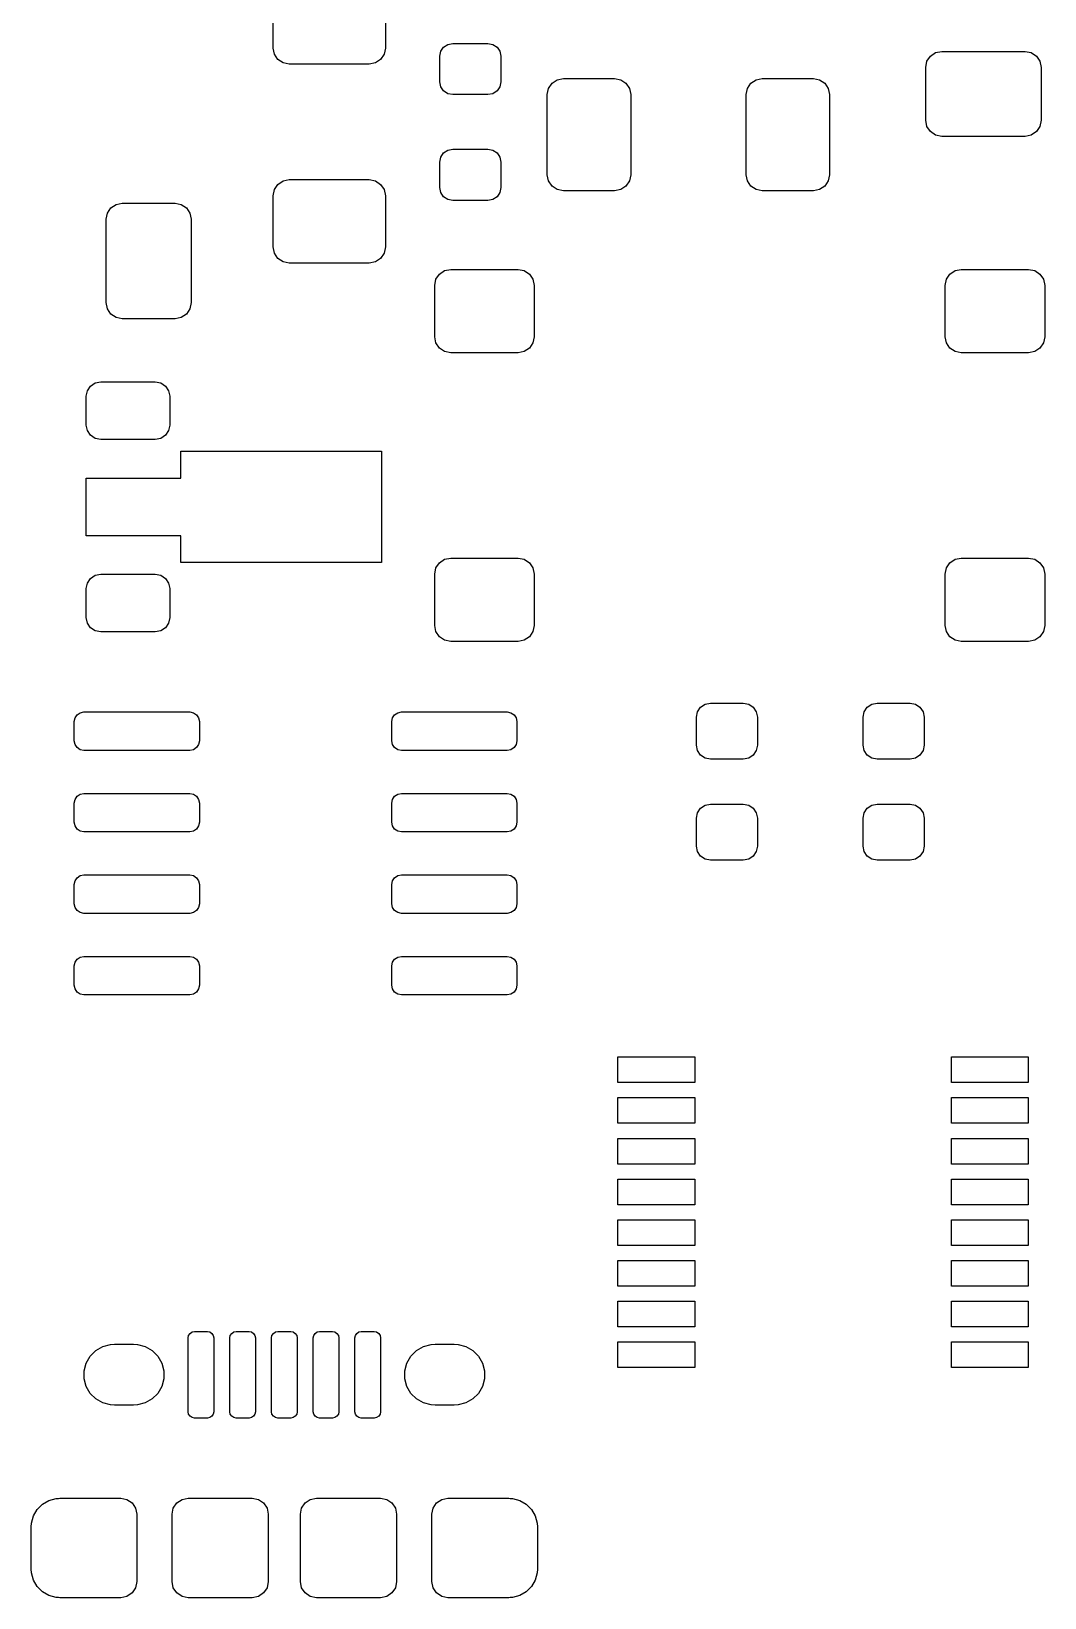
# Model space of a CAD drawing. Extents: x 4.31 to 5.66, y -3.74 to -1.23.
# Drawn here: x 4.888 to 5.51, y -3.741 to -2.779 of the extents above; entities that cross this region are included whole.
import ezdxf

# ---------------------------------------------------------------- set-up
doc = ezdxf.new("R2010")
doc.units = 0
doc.header["$MEASUREMENT"] = 0
doc.layers.add('BLACK', color=7, linetype='CONTINUOUS')

msp = doc.modelspace()

# ---------------------------------------------------------------- linework, layer by layer
at = {"layer": 'BLACK', "linetype": 'CONTINUOUS'}
for p, q in [((5.03642, -2.78937), (5.03642, -2.75787)), ((5.10531, -2.75787), (5.10531, -2.78937)), ((5.14109, -2.78872), (5.14364, -2.78702)), ((5.14364, -2.78702), (5.14665, -2.78642)), ((5.14665, -2.78642), (5.16831, -2.78642)), ((5.16831, -2.78642), (5.17132, -2.78702)), ((5.17132, -2.78702), (5.17387, -2.78872)), ((5.03717, -2.79314), (5.03642, -2.78937)), ((5.0393, -2.79633), (5.03717, -2.79314)), ((5.04249, -2.79846), (5.0393, -2.79633)), ((5.10243, -2.79633), (5.09924, -2.79846)), ((5.10457, -2.79314), (5.10243, -2.79633)), ((5.10531, -2.78937), (5.10457, -2.79314)), ((5.13878, -2.79429), (5.13938, -2.79128)), ((5.13878, -2.81004), (5.13878, -2.79429)), ((5.13938, -2.79128), (5.14109, -2.78872)), ((5.17387, -2.78872), (5.17558, -2.79128)), ((5.17558, -2.79128), (5.17618, -2.79429)), ((5.17618, -2.79429), (5.17618, -2.81004)), ((5.43701, -2.80118), (5.43776, -2.79741)), ((5.43776, -2.79741), (5.43989, -2.79422)), ((5.43989, -2.79422), (5.44308, -2.79209)), ((5.44308, -2.79209), (5.44685, -2.79134)), ((5.44685, -2.79134), (5.49803, -2.79134)), ((5.49803, -2.79134), (5.5018, -2.79209)), ((5.5018, -2.79209), (5.50499, -2.79422)), ((5.50499, -2.79422), (5.50712, -2.79741)), ((5.50712, -2.79741), (5.50787, -2.80118)), ((5.04626, -2.79921), (5.04249, -2.79846)), ((5.09547, -2.79921), (5.04626, -2.79921)), ((5.09924, -2.79846), (5.09547, -2.79921)), ((5.43701, -2.83366), (5.43701, -2.80118)), ((5.50787, -2.80118), (5.50787, -2.83366)), ((5.13938, -2.81305), (5.13878, -2.81004)), ((5.14109, -2.81561), (5.13938, -2.81305)), ((5.14364, -2.81731), (5.14109, -2.81561)), ((5.17387, -2.81561), (5.17132, -2.81731)), ((5.17558, -2.81305), (5.17387, -2.81561)), ((5.17618, -2.81004), (5.17558, -2.81305)), ((5.20472, -2.81791), (5.20547, -2.81415)), ((5.20547, -2.81415), (5.20761, -2.81095)), ((5.20761, -2.81095), (5.2108, -2.80882)), ((5.2108, -2.80882), (5.21457, -2.80807)), ((5.21457, -2.80807), (5.24606, -2.80807)), ((5.24606, -2.80807), (5.24983, -2.80882)), ((5.24983, -2.80882), (5.25302, -2.81095)), ((5.25302, -2.81095), (5.25516, -2.81415)), ((5.25516, -2.81415), (5.25591, -2.81791)), ((5.32677, -2.81791), (5.32752, -2.81415)), ((5.32752, -2.81415), (5.32965, -2.81095)), ((5.32965, -2.81095), (5.33285, -2.80882)), ((5.33285, -2.80882), (5.33661, -2.80807)), ((5.33661, -2.80807), (5.36811, -2.80807)), ((5.36811, -2.80807), (5.37188, -2.80882)), ((5.37188, -2.80882), (5.37507, -2.81095)), ((5.37507, -2.81095), (5.3772, -2.81415)), ((5.3772, -2.81415), (5.37795, -2.81791)), ((5.14665, -2.81791), (5.14364, -2.81731)), ((5.16831, -2.81791), (5.14665, -2.81791)), ((5.17132, -2.81731), (5.16831, -2.81791)), ((5.20472, -2.86713), (5.20472, -2.81791)), ((5.25591, -2.81791), (5.25591, -2.86713)), ((5.32677, -2.86713), (5.32677, -2.81791)), ((5.37795, -2.81791), (5.37795, -2.86713)), ((5.43776, -2.83743), (5.43701, -2.83366)), ((5.50787, -2.83366), (5.50712, -2.83743)), ((5.43989, -2.84062), (5.43776, -2.83743)), ((5.44308, -2.84275), (5.43989, -2.84062)), ((5.44685, -2.8435), (5.44308, -2.84275)), ((5.49803, -2.8435), (5.44685, -2.8435)), ((5.5018, -2.84275), (5.49803, -2.8435)), ((5.50499, -2.84062), (5.5018, -2.84275)), ((5.50712, -2.83743), (5.50499, -2.84062)), ((5.13938, -2.85624), (5.14109, -2.85368)), ((5.14109, -2.85368), (5.14364, -2.85198)), ((5.14364, -2.85198), (5.14665, -2.85138)), ((5.14665, -2.85138), (5.16831, -2.85138)), ((5.16831, -2.85138), (5.17132, -2.85198)), ((5.17132, -2.85198), (5.17387, -2.85368)), ((5.17387, -2.85368), (5.17558, -2.85624)), ((5.13878, -2.85925), (5.13938, -2.85624)), ((5.13878, -2.875), (5.13878, -2.85925)), ((5.17558, -2.85624), (5.17618, -2.85925)), ((5.17618, -2.85925), (5.17618, -2.875)), ((5.03717, -2.87615), (5.0393, -2.87296)), ((5.0393, -2.87296), (5.04249, -2.87083)), ((5.04249, -2.87083), (5.04626, -2.87008)), ((5.04626, -2.87008), (5.09547, -2.87008)), ((5.09547, -2.87008), (5.09924, -2.87083)), ((5.09924, -2.87083), (5.10243, -2.87296)), ((5.10243, -2.87296), (5.10457, -2.87615)), ((5.20547, -2.87089), (5.20472, -2.86713)), ((5.20761, -2.87409), (5.20547, -2.87089)), ((5.2108, -2.87622), (5.20761, -2.87409)), ((5.25302, -2.87409), (5.24983, -2.87622)), ((5.25516, -2.87089), (5.25302, -2.87409)), ((5.25591, -2.86713), (5.25516, -2.87089)), ((5.32752, -2.87089), (5.32677, -2.86713)), ((5.32965, -2.87409), (5.32752, -2.87089)), ((5.33285, -2.87622), (5.32965, -2.87409)), ((5.37507, -2.87409), (5.37188, -2.87622)), ((5.3772, -2.87089), (5.37507, -2.87409)), ((5.37795, -2.86713), (5.3772, -2.87089)), ((5.03642, -2.87992), (5.03717, -2.87615)), ((5.03642, -2.91142), (5.03642, -2.87992)), ((5.10457, -2.87615), (5.10531, -2.87992)), ((5.10531, -2.87992), (5.10531, -2.91142)), ((5.13938, -2.87801), (5.13878, -2.875)), ((5.14109, -2.88057), (5.13938, -2.87801)), ((5.14364, -2.88227), (5.14109, -2.88057)), ((5.14665, -2.88287), (5.14364, -2.88227)), ((5.16831, -2.88287), (5.14665, -2.88287)), ((5.17132, -2.88227), (5.16831, -2.88287)), ((5.17387, -2.88057), (5.17132, -2.88227)), ((5.17558, -2.87801), (5.17387, -2.88057)), ((5.17618, -2.875), (5.17558, -2.87801)), ((5.21457, -2.87697), (5.2108, -2.87622)), ((5.24606, -2.87697), (5.21457, -2.87697)), ((5.24983, -2.87622), (5.24606, -2.87697)), ((5.33661, -2.87697), (5.33285, -2.87622)), ((5.36811, -2.87697), (5.33661, -2.87697)), ((5.37188, -2.87622), (5.36811, -2.87697)), ((4.93392, -2.89441), (4.93467, -2.89064)), ((4.93467, -2.89064), (4.9368, -2.88745)), ((4.9368, -2.88745), (4.93999, -2.88532)), ((4.93999, -2.88532), (4.94376, -2.88457)), ((4.94376, -2.88457), (4.97624, -2.88457)), ((4.97624, -2.88457), (4.98001, -2.88532)), ((4.98001, -2.88532), (4.9832, -2.88745)), ((4.9832, -2.88745), (4.98533, -2.89064)), ((4.98533, -2.89064), (4.98608, -2.89441)), ((4.93392, -2.94559), (4.93392, -2.89441)), ((4.98608, -2.89441), (4.98608, -2.94559)), ((5.03717, -2.91518), (5.03642, -2.91142)), ((5.10531, -2.91142), (5.10457, -2.91518)), ((5.0393, -2.91838), (5.03717, -2.91518)), ((5.04249, -2.92051), (5.0393, -2.91838)), ((5.04626, -2.92126), (5.04249, -2.92051)), ((5.09547, -2.92126), (5.04626, -2.92126)), ((5.09924, -2.92051), (5.09547, -2.92126)), ((5.10243, -2.91838), (5.09924, -2.92051)), ((5.10457, -2.91518), (5.10243, -2.91838)), ((5.13563, -2.93504), (5.13638, -2.93127)), ((5.13638, -2.93127), (5.13851, -2.92808)), ((5.13851, -2.92808), (5.14171, -2.92595)), ((5.14171, -2.92595), (5.14547, -2.9252)), ((5.14547, -2.9252), (5.18681, -2.9252)), ((5.18681, -2.9252), (5.19058, -2.92595)), ((5.19058, -2.92595), (5.19377, -2.92808)), ((5.19377, -2.92808), (5.1959, -2.93127)), ((5.1959, -2.93127), (5.19665, -2.93504)), ((5.44902, -2.93504), (5.44976, -2.93127)), ((5.44976, -2.93127), (5.4519, -2.92808)), ((5.4519, -2.92808), (5.45509, -2.92595)), ((5.45509, -2.92595), (5.45886, -2.9252)), ((5.45886, -2.9252), (5.5002, -2.9252)), ((5.5002, -2.9252), (5.50396, -2.92595)), ((5.50396, -2.92595), (5.50716, -2.92808)), ((5.50716, -2.92808), (5.50929, -2.93127)), ((5.50929, -2.93127), (5.51004, -2.93504)), ((5.13563, -2.96654), (5.13563, -2.93504)), ((5.19665, -2.93504), (5.19665, -2.96654)), ((5.44902, -2.96654), (5.44902, -2.93504)), ((5.51004, -2.93504), (5.51004, -2.96654)), ((4.93467, -2.94936), (4.93392, -2.94559)), ((4.9368, -2.95255), (4.93467, -2.94936)), ((4.98533, -2.94936), (4.9832, -2.95255)), ((4.98608, -2.94559), (4.98533, -2.94936)), ((4.93999, -2.95468), (4.9368, -2.95255)), ((4.94376, -2.95543), (4.93999, -2.95468)), ((4.97624, -2.95543), (4.94376, -2.95543)), ((4.98001, -2.95468), (4.97624, -2.95543)), ((4.9832, -2.95255), (4.98001, -2.95468)), ((5.13638, -2.9703), (5.13563, -2.96654)), ((5.13851, -2.9735), (5.13638, -2.9703)), ((5.1959, -2.9703), (5.19377, -2.9735)), ((5.19665, -2.96654), (5.1959, -2.9703)), ((5.44976, -2.9703), (5.44902, -2.96654)), ((5.4519, -2.9735), (5.44976, -2.9703)), ((5.50929, -2.9703), (5.50716, -2.9735)), ((5.51004, -2.96654), (5.50929, -2.9703)), ((5.14171, -2.97563), (5.13851, -2.9735)), ((5.14547, -2.97638), (5.14171, -2.97563)), ((5.18681, -2.97638), (5.14547, -2.97638)), ((5.19058, -2.97563), (5.18681, -2.97638)), ((5.19377, -2.9735), (5.19058, -2.97563)), ((5.45509, -2.97563), (5.4519, -2.9735)), ((5.45886, -2.97638), (5.45509, -2.97563)), ((5.5002, -2.97638), (5.45886, -2.97638)), ((5.50396, -2.97563), (5.5002, -2.97638)), ((5.50716, -2.9735), (5.50396, -2.97563)), ((4.92175, -3.00303), (4.92243, -2.99964)), ((4.92243, -2.99964), (4.92435, -2.99677)), ((4.92435, -2.99677), (4.92722, -2.99485)), ((4.92722, -2.99485), (4.93061, -2.99417)), ((4.93061, -2.99417), (4.96407, -2.99417)), ((4.96407, -2.99417), (4.96746, -2.99485)), ((4.96746, -2.99485), (4.97034, -2.99677)), ((4.97034, -2.99677), (4.97226, -2.99964)), ((4.97226, -2.99964), (4.97293, -3.00303)), ((4.92175, -3.02075), (4.92175, -3.00303)), ((4.97293, -3.00303), (4.97293, -3.02075)), ((4.92243, -3.02414), (4.92175, -3.02075)), ((4.92435, -3.02701), (4.92243, -3.02414)), ((4.92722, -3.02893), (4.92435, -3.02701)), ((4.97034, -3.02701), (4.96746, -3.02893)), ((4.97226, -3.02414), (4.97034, -3.02701)), ((4.97293, -3.02075), (4.97226, -3.02414)), ((4.93061, -3.02961), (4.92722, -3.02893)), ((4.96407, -3.02961), (4.93061, -3.02961)), ((4.96746, -3.02893), (4.96407, -3.02961)), ((4.97982, -3.05323), (4.97982, -3.03683)), ((4.97982, -3.03683), (5.10285, -3.03683)), ((5.10285, -3.03683), (5.10285, -3.10506)), ((4.92175, -3.08866), (4.92175, -3.05323)), ((4.92175, -3.05323), (4.97982, -3.05323)), ((4.97982, -3.08866), (4.92175, -3.08866)), ((4.97982, -3.10506), (4.97982, -3.08866)), ((5.10285, -3.10506), (4.97982, -3.10506)), ((5.13638, -3.10844), (5.13851, -3.10525)), ((5.13851, -3.10525), (5.14171, -3.10311)), ((5.14171, -3.10311), (5.14547, -3.10236)), ((5.14547, -3.10236), (5.18681, -3.10236)), ((5.18681, -3.10236), (5.19058, -3.10311)), ((5.19058, -3.10311), (5.19377, -3.10525)), ((5.19377, -3.10525), (5.1959, -3.10844)), ((5.44976, -3.10844), (5.4519, -3.10525)), ((5.4519, -3.10525), (5.45509, -3.10311)), ((5.45509, -3.10311), (5.45886, -3.10236)), ((5.45886, -3.10236), (5.5002, -3.10236)), ((5.5002, -3.10236), (5.50396, -3.10311)), ((5.50396, -3.10311), (5.50716, -3.10525)), ((5.50716, -3.10525), (5.50929, -3.10844)), ((4.92243, -3.11775), (4.92435, -3.11488)), ((4.92435, -3.11488), (4.92722, -3.11296)), ((4.92722, -3.11296), (4.93061, -3.11228)), ((4.93061, -3.11228), (4.96407, -3.11228)), ((4.96407, -3.11228), (4.96746, -3.11296)), ((4.96746, -3.11296), (4.97034, -3.11488)), ((4.97034, -3.11488), (4.97226, -3.11775)), ((5.13563, -3.1122), (5.13638, -3.10844)), ((5.13563, -3.1437), (5.13563, -3.1122)), ((5.1959, -3.10844), (5.19665, -3.1122)), ((5.19665, -3.1122), (5.19665, -3.1437)), ((5.44902, -3.1122), (5.44976, -3.10844)), ((5.44902, -3.1437), (5.44902, -3.1122)), ((5.50929, -3.10844), (5.51004, -3.1122)), ((5.51004, -3.1122), (5.51004, -3.1437)), ((4.92175, -3.12114), (4.92243, -3.11775)), ((4.92175, -3.13886), (4.92175, -3.12114)), ((4.97226, -3.11775), (4.97293, -3.12114)), ((4.97293, -3.12114), (4.97293, -3.13886)), ((4.92243, -3.14225), (4.92175, -3.13886)), ((4.92435, -3.14512), (4.92243, -3.14225)), ((4.97226, -3.14225), (4.97034, -3.14512)), ((4.97293, -3.13886), (4.97226, -3.14225)), ((5.13638, -3.14747), (5.13563, -3.1437)), ((5.19665, -3.1437), (5.1959, -3.14747)), ((5.44976, -3.14747), (5.44902, -3.1437)), ((5.51004, -3.1437), (5.50929, -3.14747)), ((4.92722, -3.14704), (4.92435, -3.14512)), ((4.93061, -3.14772), (4.92722, -3.14704)), ((4.96407, -3.14772), (4.93061, -3.14772)), ((4.96746, -3.14704), (4.96407, -3.14772)), ((4.97034, -3.14512), (4.96746, -3.14704)), ((5.13851, -3.15066), (5.13638, -3.14747)), ((5.14171, -3.15279), (5.13851, -3.15066)), ((5.14547, -3.15354), (5.14171, -3.15279)), ((5.18681, -3.15354), (5.14547, -3.15354)), ((5.19058, -3.15279), (5.18681, -3.15354)), ((5.19377, -3.15066), (5.19058, -3.15279)), ((5.1959, -3.14747), (5.19377, -3.15066)), ((5.4519, -3.15066), (5.44976, -3.14747)), ((5.45509, -3.15279), (5.4519, -3.15066)), ((5.45886, -3.15354), (5.45509, -3.15279)), ((5.5002, -3.15354), (5.45886, -3.15354)), ((5.50396, -3.15279), (5.5002, -3.15354)), ((5.50716, -3.15066), (5.50396, -3.15279)), ((5.50929, -3.14747), (5.50716, -3.15066)), ((5.29878, -3.19396), (5.30158, -3.19209)), ((5.30158, -3.19209), (5.30487, -3.19144)), ((5.30487, -3.19144), (5.32505, -3.19144)), ((5.32505, -3.19144), (5.32834, -3.19209)), ((5.32834, -3.19209), (5.33114, -3.19396)), ((5.40114, -3.19396), (5.40394, -3.19209)), ((5.40394, -3.19209), (5.40723, -3.19144)), ((5.40723, -3.19144), (5.42741, -3.19144)), ((5.42741, -3.19144), (5.43071, -3.19209)), ((5.43071, -3.19209), (5.4335, -3.19396)), ((4.91437, -3.20276), (4.91482, -3.2005)), ((4.91482, -3.2005), (4.9161, -3.19858)), ((4.9161, -3.19858), (4.91802, -3.1973)), ((4.91802, -3.1973), (4.92028, -3.19685)), ((4.92028, -3.19685), (4.98524, -3.19685)), ((4.98524, -3.19685), (4.9875, -3.1973)), ((4.9875, -3.1973), (4.98941, -3.19858)), ((4.98941, -3.19858), (4.99069, -3.2005)), ((4.99069, -3.2005), (4.99114, -3.20276)), ((5.10925, -3.20276), (5.1097, -3.2005)), ((5.1097, -3.2005), (5.11098, -3.19858)), ((5.11098, -3.19858), (5.1129, -3.1973)), ((5.1129, -3.1973), (5.11516, -3.19685)), ((5.11516, -3.19685), (5.18012, -3.19685)), ((5.18012, -3.19685), (5.18238, -3.1973)), ((5.18238, -3.1973), (5.18429, -3.19858)), ((5.18429, -3.19858), (5.18557, -3.2005)), ((5.18557, -3.2005), (5.18602, -3.20276)), ((5.29626, -3.20005), (5.29692, -3.19675)), ((5.29626, -3.21727), (5.29626, -3.20005)), ((5.29692, -3.19675), (5.29878, -3.19396)), ((5.33114, -3.19396), (5.33301, -3.19675)), ((5.33301, -3.19675), (5.33366, -3.20005)), ((5.33366, -3.20005), (5.33366, -3.21727)), ((5.39862, -3.20005), (5.39928, -3.19675)), ((5.39862, -3.21727), (5.39862, -3.20005)), ((5.39928, -3.19675), (5.40114, -3.19396)), ((5.4335, -3.19396), (5.43537, -3.19675)), ((5.43537, -3.19675), (5.43602, -3.20005)), ((5.43602, -3.20005), (5.43602, -3.21727)), ((4.91437, -3.21457), (4.91437, -3.20276)), ((4.99114, -3.20276), (4.99114, -3.21457)), ((5.10925, -3.21457), (5.10925, -3.20276)), ((5.18602, -3.20276), (5.18602, -3.21457)), ((4.91482, -3.21683), (4.91437, -3.21457)), ((4.9161, -3.21874), (4.91482, -3.21683)), ((4.91802, -3.22002), (4.9161, -3.21874)), ((4.92028, -3.22047), (4.91802, -3.22002)), ((4.98524, -3.22047), (4.92028, -3.22047)), ((4.9875, -3.22002), (4.98524, -3.22047)), ((4.98941, -3.21874), (4.9875, -3.22002)), ((4.99069, -3.21683), (4.98941, -3.21874)), ((4.99114, -3.21457), (4.99069, -3.21683)), ((5.1097, -3.21683), (5.10925, -3.21457)), ((5.11098, -3.21874), (5.1097, -3.21683)), ((5.1129, -3.22002), (5.11098, -3.21874)), ((5.11516, -3.22047), (5.1129, -3.22002)), ((5.18012, -3.22047), (5.11516, -3.22047)), ((5.18238, -3.22002), (5.18012, -3.22047)), ((5.18429, -3.21874), (5.18238, -3.22002)), ((5.18557, -3.21683), (5.18429, -3.21874)), ((5.18602, -3.21457), (5.18557, -3.21683)), ((5.29692, -3.22057), (5.29626, -3.21727)), ((5.29878, -3.22336), (5.29692, -3.22057)), ((5.33301, -3.22057), (5.33114, -3.22336)), ((5.33366, -3.21727), (5.33301, -3.22057)), ((5.39928, -3.22057), (5.39862, -3.21727)), ((5.40114, -3.22336), (5.39928, -3.22057)), ((5.43537, -3.22057), (5.4335, -3.22336)), ((5.43602, -3.21727), (5.43537, -3.22057)), ((5.30158, -3.22523), (5.29878, -3.22336)), ((5.30487, -3.22589), (5.30158, -3.22523)), ((5.32505, -3.22589), (5.30487, -3.22589)), ((5.32834, -3.22523), (5.32505, -3.22589)), ((5.33114, -3.22336), (5.32834, -3.22523)), ((5.40394, -3.22523), (5.40114, -3.22336)), ((5.40723, -3.22589), (5.40394, -3.22523)), ((5.42741, -3.22589), (5.40723, -3.22589)), ((5.43071, -3.22523), (5.42741, -3.22589)), ((5.4335, -3.22336), (5.43071, -3.22523)), ((4.91482, -3.2505), (4.9161, -3.24858)), ((4.9161, -3.24858), (4.91802, -3.2473)), ((4.91802, -3.2473), (4.92028, -3.24685)), ((4.92028, -3.24685), (4.98524, -3.24685)), ((4.98524, -3.24685), (4.9875, -3.2473)), ((4.9875, -3.2473), (4.98941, -3.24858)), ((4.98941, -3.24858), (4.99069, -3.2505)), ((5.1097, -3.2505), (5.11098, -3.24858)), ((5.11098, -3.24858), (5.1129, -3.2473)), ((5.1129, -3.2473), (5.11516, -3.24685)), ((5.11516, -3.24685), (5.18012, -3.24685)), ((5.18012, -3.24685), (5.18238, -3.2473)), ((5.18238, -3.2473), (5.18429, -3.24858)), ((5.18429, -3.24858), (5.18557, -3.2505)), ((4.91437, -3.25276), (4.91482, -3.2505)), ((4.91437, -3.26457), (4.91437, -3.25276)), ((4.99069, -3.2505), (4.99114, -3.25276)), ((4.99114, -3.25276), (4.99114, -3.26457)), ((5.10925, -3.25276), (5.1097, -3.2505)), ((5.10925, -3.26457), (5.10925, -3.25276)), ((5.18557, -3.2505), (5.18602, -3.25276)), ((5.18602, -3.25276), (5.18602, -3.26457)), ((5.29626, -3.26206), (5.29692, -3.25876)), ((5.29692, -3.25876), (5.29878, -3.25597)), ((5.29878, -3.25597), (5.30158, -3.2541)), ((5.30158, -3.2541), (5.30487, -3.25344)), ((5.30487, -3.25344), (5.32505, -3.25344)), ((5.32505, -3.25344), (5.32834, -3.2541)), ((5.32834, -3.2541), (5.33114, -3.25597)), ((5.33114, -3.25597), (5.33301, -3.25876)), ((5.33301, -3.25876), (5.33366, -3.26206)), ((5.39862, -3.26206), (5.39928, -3.25876)), ((5.39928, -3.25876), (5.40114, -3.25597)), ((5.40114, -3.25597), (5.40394, -3.2541)), ((5.40394, -3.2541), (5.40723, -3.25344)), ((5.40723, -3.25344), (5.42741, -3.25344)), ((5.42741, -3.25344), (5.43071, -3.2541)), ((5.43071, -3.2541), (5.4335, -3.25597)), ((5.4335, -3.25597), (5.43537, -3.25876)), ((5.43537, -3.25876), (5.43602, -3.26206)), ((4.91482, -3.26683), (4.91437, -3.26457)), ((4.9161, -3.26874), (4.91482, -3.26683)), ((4.91802, -3.27002), (4.9161, -3.26874)), ((4.98941, -3.26874), (4.9875, -3.27002)), ((4.99069, -3.26683), (4.98941, -3.26874)), ((4.99114, -3.26457), (4.99069, -3.26683)), ((5.1097, -3.26683), (5.10925, -3.26457)), ((5.11098, -3.26874), (5.1097, -3.26683)), ((5.1129, -3.27002), (5.11098, -3.26874)), ((5.18429, -3.26874), (5.18238, -3.27002)), ((5.18557, -3.26683), (5.18429, -3.26874)), ((5.18602, -3.26457), (5.18557, -3.26683)), ((5.29626, -3.27928), (5.29626, -3.26206)), ((5.33366, -3.26206), (5.33366, -3.27928)), ((5.39862, -3.27928), (5.39862, -3.26206)), ((5.43602, -3.26206), (5.43602, -3.27928)), ((4.92028, -3.27047), (4.91802, -3.27002)), ((4.98524, -3.27047), (4.92028, -3.27047)), ((4.9875, -3.27002), (4.98524, -3.27047)), ((5.11516, -3.27047), (5.1129, -3.27002)), ((5.18012, -3.27047), (5.11516, -3.27047)), ((5.18238, -3.27002), (5.18012, -3.27047)), ((5.29692, -3.28258), (5.29626, -3.27928)), ((5.29878, -3.28537), (5.29692, -3.28258)), ((5.30158, -3.28724), (5.29878, -3.28537)), ((5.30487, -3.28789), (5.30158, -3.28724)), ((5.32505, -3.28789), (5.30487, -3.28789)), ((5.32834, -3.28724), (5.32505, -3.28789)), ((5.33114, -3.28537), (5.32834, -3.28724)), ((5.33301, -3.28258), (5.33114, -3.28537)), ((5.33366, -3.27928), (5.33301, -3.28258)), ((5.39928, -3.28258), (5.39862, -3.27928)), ((5.40114, -3.28537), (5.39928, -3.28258)), ((5.40394, -3.28724), (5.40114, -3.28537)), ((5.40723, -3.28789), (5.40394, -3.28724)), ((5.42741, -3.28789), (5.40723, -3.28789)), ((5.43071, -3.28724), (5.42741, -3.28789)), ((5.4335, -3.28537), (5.43071, -3.28724)), ((5.43537, -3.28258), (5.4335, -3.28537)), ((5.43602, -3.27928), (5.43537, -3.28258)), ((4.9161, -3.29858), (4.91802, -3.2973)), ((4.91802, -3.2973), (4.92028, -3.29685)), ((4.92028, -3.29685), (4.98524, -3.29685)), ((4.98524, -3.29685), (4.9875, -3.2973)), ((4.9875, -3.2973), (4.98941, -3.29858)), ((5.11098, -3.29858), (5.1129, -3.2973)), ((5.1129, -3.2973), (5.11516, -3.29685)), ((5.11516, -3.29685), (5.18012, -3.29685)), ((5.18012, -3.29685), (5.18238, -3.2973)), ((5.18238, -3.2973), (5.18429, -3.29858)), ((4.91437, -3.30276), (4.91482, -3.3005)), ((4.91437, -3.31457), (4.91437, -3.30276)), ((4.91482, -3.3005), (4.9161, -3.29858)), ((4.98941, -3.29858), (4.99069, -3.3005)), ((4.99069, -3.3005), (4.99114, -3.30276)), ((4.99114, -3.30276), (4.99114, -3.31457)), ((5.10925, -3.30276), (5.1097, -3.3005)), ((5.10925, -3.31457), (5.10925, -3.30276)), ((5.1097, -3.3005), (5.11098, -3.29858)), ((5.18429, -3.29858), (5.18557, -3.3005)), ((5.18557, -3.3005), (5.18602, -3.30276)), ((5.18602, -3.30276), (5.18602, -3.31457)), ((4.91482, -3.31683), (4.91437, -3.31457)), ((4.9161, -3.31874), (4.91482, -3.31683)), ((4.99069, -3.31683), (4.98941, -3.31874)), ((4.99114, -3.31457), (4.99069, -3.31683)), ((5.1097, -3.31683), (5.10925, -3.31457)), ((5.11098, -3.31874), (5.1097, -3.31683)), ((5.18557, -3.31683), (5.18429, -3.31874)), ((5.18602, -3.31457), (5.18557, -3.31683)), ((4.91802, -3.32002), (4.9161, -3.31874)), ((4.92028, -3.32047), (4.91802, -3.32002)), ((4.98524, -3.32047), (4.92028, -3.32047)), ((4.9875, -3.32002), (4.98524, -3.32047)), ((4.98941, -3.31874), (4.9875, -3.32002)), ((5.1129, -3.32002), (5.11098, -3.31874)), ((5.11516, -3.32047), (5.1129, -3.32002)), ((5.18012, -3.32047), (5.11516, -3.32047)), ((5.18238, -3.32002), (5.18012, -3.32047)), ((5.18429, -3.31874), (5.18238, -3.32002)), ((4.91437, -3.35276), (4.91482, -3.3505)), ((4.91437, -3.36457), (4.91437, -3.35276)), ((4.91482, -3.3505), (4.9161, -3.34858)), ((4.9161, -3.34858), (4.91802, -3.3473)), ((4.91802, -3.3473), (4.92028, -3.34685)), ((4.92028, -3.34685), (4.98524, -3.34685)), ((4.98524, -3.34685), (4.9875, -3.3473)), ((4.9875, -3.3473), (4.98941, -3.34858)), ((4.98941, -3.34858), (4.99069, -3.3505)), ((4.99069, -3.3505), (4.99114, -3.35276)), ((4.99114, -3.35276), (4.99114, -3.36457)), ((5.10925, -3.35276), (5.1097, -3.3505)), ((5.10925, -3.36457), (5.10925, -3.35276)), ((5.1097, -3.3505), (5.11098, -3.34858)), ((5.11098, -3.34858), (5.1129, -3.3473)), ((5.1129, -3.3473), (5.11516, -3.34685)), ((5.11516, -3.34685), (5.18012, -3.34685)), ((5.18012, -3.34685), (5.18238, -3.3473)), ((5.18238, -3.3473), (5.18429, -3.34858)), ((5.18429, -3.34858), (5.18557, -3.3505)), ((5.18557, -3.3505), (5.18602, -3.35276)), ((5.18602, -3.35276), (5.18602, -3.36457)), ((4.91482, -3.36683), (4.91437, -3.36457)), ((4.99114, -3.36457), (4.99069, -3.36683)), ((5.1097, -3.36683), (5.10925, -3.36457)), ((5.18602, -3.36457), (5.18557, -3.36683)), ((4.9161, -3.36874), (4.91482, -3.36683)), ((4.91802, -3.37002), (4.9161, -3.36874)), ((4.92028, -3.37047), (4.91802, -3.37002)), ((4.98524, -3.37047), (4.92028, -3.37047)), ((4.9875, -3.37002), (4.98524, -3.37047)), ((4.98941, -3.36874), (4.9875, -3.37002)), ((4.99069, -3.36683), (4.98941, -3.36874)), ((5.11098, -3.36874), (5.1097, -3.36683)), ((5.1129, -3.37002), (5.11098, -3.36874)), ((5.11516, -3.37047), (5.1129, -3.37002)), ((5.18012, -3.37047), (5.11516, -3.37047)), ((5.18238, -3.37002), (5.18012, -3.37047)), ((5.18429, -3.36874), (5.18238, -3.37002)), ((5.18557, -3.36683), (5.18429, -3.36874)), ((5.24803, -3.42431), (5.24803, -3.40856)), ((5.24803, -3.40856), (5.29528, -3.40856)), ((5.29528, -3.40856), (5.29528, -3.42431)), ((5.45276, -3.42431), (5.45276, -3.40856)), ((5.45276, -3.40856), (5.5, -3.40856)), ((5.5, -3.40856), (5.5, -3.42431)), ((5.29528, -3.42431), (5.24803, -3.42431)), ((5.5, -3.42431), (5.45276, -3.42431)), ((5.24803, -3.44931), (5.24803, -3.43356)), ((5.24803, -3.43356), (5.29528, -3.43356)), ((5.29528, -3.43356), (5.29528, -3.44931)), ((5.45276, -3.44931), (5.45276, -3.43356)), ((5.45276, -3.43356), (5.5, -3.43356)), ((5.5, -3.43356), (5.5, -3.44931)), ((5.29528, -3.44931), (5.24803, -3.44931)), ((5.5, -3.44931), (5.45276, -3.44931)), ((5.24803, -3.47431), (5.24803, -3.45856)), ((5.24803, -3.45856), (5.29528, -3.45856)), ((5.29528, -3.45856), (5.29528, -3.47431)), ((5.45276, -3.47431), (5.45276, -3.45856)), ((5.45276, -3.45856), (5.5, -3.45856)), ((5.5, -3.45856), (5.5, -3.47431)), ((5.29528, -3.47431), (5.24803, -3.47431)), ((5.5, -3.47431), (5.45276, -3.47431)), ((5.24803, -3.49931), (5.24803, -3.48356)), ((5.24803, -3.48356), (5.29528, -3.48356)), ((5.29528, -3.48356), (5.29528, -3.49931)), ((5.45276, -3.49931), (5.45276, -3.48356)), ((5.45276, -3.48356), (5.5, -3.48356)), ((5.5, -3.48356), (5.5, -3.49931)), ((5.29528, -3.49931), (5.24803, -3.49931)), ((5.5, -3.49931), (5.45276, -3.49931)), ((5.24803, -3.52431), (5.24803, -3.50856)), ((5.24803, -3.50856), (5.29528, -3.50856)), ((5.29528, -3.50856), (5.29528, -3.52431)), ((5.45276, -3.52431), (5.45276, -3.50856)), ((5.45276, -3.50856), (5.5, -3.50856)), ((5.5, -3.50856), (5.5, -3.52431)), ((5.29528, -3.52431), (5.24803, -3.52431)), ((5.5, -3.52431), (5.45276, -3.52431)), ((5.24803, -3.54931), (5.24803, -3.53356)), ((5.24803, -3.53356), (5.29528, -3.53356)), ((5.29528, -3.53356), (5.29528, -3.54931)), ((5.45276, -3.54931), (5.45276, -3.53356)), ((5.45276, -3.53356), (5.5, -3.53356)), ((5.5, -3.53356), (5.5, -3.54931)), ((5.29528, -3.54931), (5.24803, -3.54931)), ((5.5, -3.54931), (5.45276, -3.54931)), ((5.24803, -3.57431), (5.24803, -3.55856)), ((5.24803, -3.55856), (5.29528, -3.55856)), ((5.29528, -3.55856), (5.29528, -3.57431)), ((5.45276, -3.57431), (5.45276, -3.55856)), ((5.45276, -3.55856), (5.5, -3.55856)), ((5.5, -3.55856), (5.5, -3.57431)), ((5.29528, -3.57431), (5.24803, -3.57431)), ((5.5, -3.57431), (5.45276, -3.57431)), ((4.93182, -3.58642), (4.93654, -3.58516)), ((4.93654, -3.58516), (4.93898, -3.585)), ((4.93898, -3.585), (4.95079, -3.585)), ((4.95079, -3.585), (4.95323, -3.58516)), ((4.95323, -3.58516), (4.95794, -3.58642)), ((4.98425, -3.58106), (4.98455, -3.57956)), ((4.98425, -3.62634), (4.98425, -3.58106)), ((4.98455, -3.57956), (4.98541, -3.57828)), ((4.98541, -3.57828), (4.98668, -3.57743)), ((4.98668, -3.57743), (4.98819, -3.57713)), ((4.98819, -3.57713), (4.99606, -3.57713)), ((4.99606, -3.57713), (4.99757, -3.57743)), ((4.99757, -3.57743), (4.99885, -3.57828)), ((4.99885, -3.57828), (4.9997, -3.57956)), ((4.9997, -3.57956), (5, -3.58106)), ((5, -3.58106), (5, -3.62634)), ((5.00984, -3.58106), (5.01014, -3.57956)), ((5.00984, -3.62634), (5.00984, -3.58106)), ((5.01014, -3.57956), (5.011, -3.57828)), ((5.011, -3.57828), (5.01227, -3.57743)), ((5.01227, -3.57743), (5.01378, -3.57713)), ((5.01378, -3.57713), (5.02165, -3.57713)), ((5.02165, -3.57713), (5.02316, -3.57743)), ((5.02316, -3.57743), (5.02444, -3.57828)), ((5.02444, -3.57828), (5.02529, -3.57956)), ((5.02529, -3.57956), (5.02559, -3.58106)), ((5.02559, -3.58106), (5.02559, -3.62634)), ((5.03543, -3.58106), (5.03573, -3.57956)), ((5.03543, -3.62634), (5.03543, -3.58106)), ((5.03573, -3.57956), (5.03659, -3.57828)), ((5.03659, -3.57828), (5.03786, -3.57743)), ((5.03786, -3.57743), (5.03937, -3.57713)), ((5.03937, -3.57713), (5.04724, -3.57713)), ((5.04724, -3.57713), (5.04875, -3.57743)), ((5.04875, -3.57743), (5.05003, -3.57828)), ((5.05003, -3.57828), (5.05088, -3.57956)), ((5.05088, -3.57956), (5.05118, -3.58106)), ((5.05118, -3.58106), (5.05118, -3.62634)), ((5.06102, -3.58106), (5.06132, -3.57956)), ((5.06102, -3.62634), (5.06102, -3.58106)), ((5.06132, -3.57956), (5.06218, -3.57828)), ((5.06218, -3.57828), (5.06345, -3.57743)), ((5.06345, -3.57743), (5.06496, -3.57713)), ((5.06496, -3.57713), (5.07283, -3.57713)), ((5.07283, -3.57713), (5.07434, -3.57743)), ((5.07434, -3.57743), (5.07562, -3.57828)), ((5.07562, -3.57828), (5.07647, -3.57956)), ((5.07647, -3.57956), (5.07677, -3.58106)), ((5.07677, -3.58106), (5.07677, -3.62634)), ((5.08661, -3.58106), (5.08691, -3.57956)), ((5.08661, -3.62634), (5.08661, -3.58106)), ((5.08691, -3.57956), (5.08777, -3.57828)), ((5.08777, -3.57828), (5.08904, -3.57743)), ((5.08904, -3.57743), (5.09055, -3.57713)), ((5.09055, -3.57713), (5.09843, -3.57713)), ((5.09843, -3.57713), (5.09993, -3.57743)), ((5.09993, -3.57743), (5.10121, -3.57828)), ((5.10121, -3.57828), (5.10206, -3.57956)), ((5.10206, -3.57956), (5.10236, -3.58106)), ((5.10236, -3.58106), (5.10236, -3.62634)), ((5.12867, -3.58642), (5.13339, -3.58516)), ((5.13339, -3.58516), (5.13583, -3.585)), ((5.13583, -3.585), (5.14764, -3.585)), ((5.14764, -3.585), (5.15008, -3.58516)), ((5.15008, -3.58516), (5.15479, -3.58642)), ((5.24803, -3.59931), (5.24803, -3.58356)), ((5.24803, -3.58356), (5.29528, -3.58356)), ((5.29528, -3.58356), (5.29528, -3.59931)), ((5.45276, -3.59931), (5.45276, -3.58356)), ((5.45276, -3.58356), (5.5, -3.58356)), ((5.5, -3.58356), (5.5, -3.59931)), ((4.9217, -3.59654), (4.92414, -3.59232)), ((4.92414, -3.59232), (4.92759, -3.58886)), ((4.92759, -3.58886), (4.93182, -3.58642)), ((4.95794, -3.58642), (4.96217, -3.58886)), ((4.96217, -3.58886), (4.96562, -3.59232)), ((4.96562, -3.59232), (4.96806, -3.59654)), ((5.11855, -3.59654), (5.12099, -3.59232)), ((5.12099, -3.59232), (5.12444, -3.58886)), ((5.12444, -3.58886), (5.12867, -3.58642)), ((5.15479, -3.58642), (5.15902, -3.58886)), ((5.15902, -3.58886), (5.16247, -3.59232)), ((5.16247, -3.59232), (5.16492, -3.59654)), ((4.92044, -3.60126), (4.9217, -3.59654)), ((4.92044, -3.60614), (4.92044, -3.60126)), ((4.96806, -3.59654), (4.96933, -3.60126)), ((4.96933, -3.60126), (4.96933, -3.60614)), ((5.11729, -3.60126), (5.11855, -3.59654)), ((5.11729, -3.60614), (5.11729, -3.60126)), ((5.16492, -3.59654), (5.16618, -3.60126)), ((5.16618, -3.60126), (5.16618, -3.60614)), ((5.29528, -3.59931), (5.24803, -3.59931)), ((5.5, -3.59931), (5.45276, -3.59931)), ((4.9217, -3.61086), (4.92044, -3.60614)), ((4.92414, -3.61509), (4.9217, -3.61086)), ((4.92759, -3.61854), (4.92414, -3.61509)), ((4.96562, -3.61509), (4.96217, -3.61854)), ((4.96806, -3.61086), (4.96562, -3.61509)), ((4.96933, -3.60614), (4.96806, -3.61086)), ((5.11855, -3.61086), (5.11729, -3.60614)), ((5.12099, -3.61509), (5.11855, -3.61086)), ((5.12444, -3.61854), (5.12099, -3.61509)), ((5.16247, -3.61509), (5.15902, -3.61854)), ((5.16492, -3.61086), (5.16247, -3.61509)), ((5.16618, -3.60614), (5.16492, -3.61086)), ((4.93182, -3.62098), (4.92759, -3.61854)), ((4.93654, -3.62224), (4.93182, -3.62098)), ((4.93898, -3.6224), (4.93654, -3.62224)), ((4.95079, -3.6224), (4.93898, -3.6224)), ((4.95323, -3.62224), (4.95079, -3.6224)), ((4.95794, -3.62098), (4.95323, -3.62224)), ((4.96217, -3.61854), (4.95794, -3.62098)), ((5.12867, -3.62098), (5.12444, -3.61854)), ((5.13339, -3.62224), (5.12867, -3.62098)), ((5.13583, -3.6224), (5.13339, -3.62224)), ((5.14764, -3.6224), (5.13583, -3.6224)), ((5.15008, -3.62224), (5.14764, -3.6224)), ((5.15479, -3.62098), (5.15008, -3.62224)), ((5.15902, -3.61854), (5.15479, -3.62098)), ((4.98455, -3.62785), (4.98425, -3.62634)), ((4.98541, -3.62912), (4.98455, -3.62785)), ((4.98668, -3.62998), (4.98541, -3.62912)), ((4.98819, -3.63028), (4.98668, -3.62998)), ((4.99606, -3.63028), (4.98819, -3.63028)), ((4.99757, -3.62998), (4.99606, -3.63028)), ((4.99885, -3.62912), (4.99757, -3.62998)), ((4.9997, -3.62785), (4.99885, -3.62912)), ((5, -3.62634), (4.9997, -3.62785)), ((5.01014, -3.62785), (5.00984, -3.62634)), ((5.011, -3.62912), (5.01014, -3.62785)), ((5.01227, -3.62998), (5.011, -3.62912)), ((5.01378, -3.63028), (5.01227, -3.62998)), ((5.02165, -3.63028), (5.01378, -3.63028)), ((5.02316, -3.62998), (5.02165, -3.63028)), ((5.02444, -3.62912), (5.02316, -3.62998)), ((5.02529, -3.62785), (5.02444, -3.62912)), ((5.02559, -3.62634), (5.02529, -3.62785)), ((5.03573, -3.62785), (5.03543, -3.62634)), ((5.03659, -3.62912), (5.03573, -3.62785)), ((5.03786, -3.62998), (5.03659, -3.62912)), ((5.03937, -3.63028), (5.03786, -3.62998)), ((5.04724, -3.63028), (5.03937, -3.63028)), ((5.04875, -3.62998), (5.04724, -3.63028)), ((5.05003, -3.62912), (5.04875, -3.62998)), ((5.05088, -3.62785), (5.05003, -3.62912)), ((5.05118, -3.62634), (5.05088, -3.62785)), ((5.06132, -3.62785), (5.06102, -3.62634)), ((5.06218, -3.62912), (5.06132, -3.62785)), ((5.06345, -3.62998), (5.06218, -3.62912)), ((5.06496, -3.63028), (5.06345, -3.62998)), ((5.07283, -3.63028), (5.06496, -3.63028)), ((5.07434, -3.62998), (5.07283, -3.63028)), ((5.07562, -3.62912), (5.07434, -3.62998)), ((5.07647, -3.62785), (5.07562, -3.62912)), ((5.07677, -3.62634), (5.07647, -3.62785)), ((5.08691, -3.62785), (5.08661, -3.62634)), ((5.08777, -3.62912), (5.08691, -3.62785)), ((5.08904, -3.62998), (5.08777, -3.62912)), ((5.09055, -3.63028), (5.08904, -3.62998)), ((5.09843, -3.63028), (5.09055, -3.63028)), ((5.09993, -3.62998), (5.09843, -3.63028)), ((5.10121, -3.62912), (5.09993, -3.62998)), ((5.10206, -3.62785), (5.10121, -3.62912)), ((5.10236, -3.62634), (5.10206, -3.62785)), ((4.89485, -3.68311), (4.89881, -3.68082)), ((4.89881, -3.68082), (4.90323, -3.67964)), ((4.90323, -3.67964), (4.90476, -3.67964)), ((4.90476, -3.67964), (4.90551, -3.67949)), ((4.90551, -3.67949), (4.94291, -3.67949)), ((4.94291, -3.67949), (4.94668, -3.68024)), ((4.94668, -3.68024), (4.94987, -3.68237)), ((4.94987, -3.68237), (4.95201, -3.68556)), ((4.97516, -3.68556), (4.97729, -3.68237)), ((4.97729, -3.68237), (4.98049, -3.68024)), ((4.98049, -3.68024), (4.98425, -3.67949)), ((4.98425, -3.67949), (5.02362, -3.67949)), ((5.02362, -3.67949), (5.02739, -3.68024)), ((5.02739, -3.68024), (5.03058, -3.68237)), ((5.03058, -3.68237), (5.03272, -3.68556)), ((5.0539, -3.68556), (5.05603, -3.68237)), ((5.05603, -3.68237), (5.05923, -3.68024)), ((5.05923, -3.68024), (5.06299, -3.67949)), ((5.06299, -3.67949), (5.10236, -3.67949)), ((5.10236, -3.67949), (5.10613, -3.68024)), ((5.10613, -3.68024), (5.10932, -3.68237)), ((5.10932, -3.68237), (5.11146, -3.68556)), ((5.13461, -3.68556), (5.13674, -3.68237)), ((5.13674, -3.68237), (5.13993, -3.68024)), ((5.13993, -3.68024), (5.1437, -3.67949)), ((5.1437, -3.67949), (5.1811, -3.67949)), ((5.1811, -3.67949), (5.18186, -3.67964)), ((5.18186, -3.67964), (5.18339, -3.67964)), ((5.18339, -3.67964), (5.18781, -3.68082)), ((5.18781, -3.68082), (5.19177, -3.68311)), ((4.88814, -3.69472), (4.88933, -3.6903)), ((4.88933, -3.6903), (4.89161, -3.68634)), ((4.89161, -3.68634), (4.89485, -3.68311)), ((4.95201, -3.68556), (4.95276, -3.68933)), ((4.95276, -3.68933), (4.95276, -3.73067)), ((4.97441, -3.68933), (4.97516, -3.68556)), ((4.97441, -3.73067), (4.97441, -3.68933)), ((5.03272, -3.68556), (5.03346, -3.68933)), ((5.03346, -3.68933), (5.03346, -3.73067)), ((5.05315, -3.68933), (5.0539, -3.68556)), ((5.05315, -3.73067), (5.05315, -3.68933)), ((5.11146, -3.68556), (5.1122, -3.68933)), ((5.1122, -3.68933), (5.1122, -3.73067)), ((5.13386, -3.68933), (5.13461, -3.68556)), ((5.13386, -3.73067), (5.13386, -3.68933)), ((5.19177, -3.68311), (5.195, -3.68634)), ((5.195, -3.68634), (5.19729, -3.6903)), ((5.19729, -3.6903), (5.19847, -3.69472)), ((4.88799, -3.69701), (4.88814, -3.69472)), ((4.88799, -3.72299), (4.88799, -3.69701)), ((5.19847, -3.69472), (5.19862, -3.69701)), ((5.19862, -3.69701), (5.19862, -3.72299)), ((4.88814, -3.72528), (4.88799, -3.72299)), ((4.88933, -3.7297), (4.88814, -3.72528)), ((4.89161, -3.73366), (4.88933, -3.7297)), ((5.19729, -3.7297), (5.195, -3.73366)), ((5.19847, -3.72528), (5.19729, -3.7297)), ((5.19862, -3.72299), (5.19847, -3.72528)), ((4.89485, -3.73689), (4.89161, -3.73366)), ((4.89881, -3.73918), (4.89485, -3.73689)), ((4.90323, -3.74036), (4.89881, -3.73918)), ((4.94668, -3.73976), (4.94291, -3.74051)), ((4.94987, -3.73763), (4.94668, -3.73976)), ((4.95201, -3.73444), (4.94987, -3.73763)), ((4.95276, -3.73067), (4.95201, -3.73444)), ((4.97516, -3.73444), (4.97441, -3.73067)), ((4.97729, -3.73763), (4.97516, -3.73444)), ((4.98049, -3.73976), (4.97729, -3.73763)), ((4.98425, -3.74051), (4.98049, -3.73976)), ((5.02739, -3.73976), (5.02362, -3.74051)), ((5.03058, -3.73763), (5.02739, -3.73976)), ((5.03272, -3.73444), (5.03058, -3.73763)), ((5.03346, -3.73067), (5.03272, -3.73444)), ((5.0539, -3.73444), (5.05315, -3.73067)), ((5.05603, -3.73763), (5.0539, -3.73444)), ((5.05923, -3.73976), (5.05603, -3.73763)), ((5.06299, -3.74051), (5.05923, -3.73976)), ((5.10613, -3.73976), (5.10236, -3.74051)), ((5.10932, -3.73763), (5.10613, -3.73976)), ((5.11146, -3.73444), (5.10932, -3.73763)), ((5.1122, -3.73067), (5.11146, -3.73444)), ((5.13461, -3.73444), (5.13386, -3.73067)), ((5.13674, -3.73763), (5.13461, -3.73444)), ((5.13993, -3.73976), (5.13674, -3.73763)), ((5.1437, -3.74051), (5.13993, -3.73976)), ((5.18781, -3.73918), (5.18339, -3.74036)), ((5.19177, -3.73689), (5.18781, -3.73918)), ((5.195, -3.73366), (5.19177, -3.73689)), ((4.90476, -3.74036), (4.90323, -3.74036)), ((4.90551, -3.74051), (4.90476, -3.74036)), ((4.94291, -3.74051), (4.90551, -3.74051)), ((5.02362, -3.74051), (4.98425, -3.74051)), ((5.10236, -3.74051), (5.06299, -3.74051)), ((5.1811, -3.74051), (5.1437, -3.74051)), ((5.18186, -3.74036), (5.1811, -3.74051)), ((5.18339, -3.74036), (5.18186, -3.74036))]:
    msp.add_line(p, q, dxfattribs=at)

doc.saveas('drawing.dxf')
